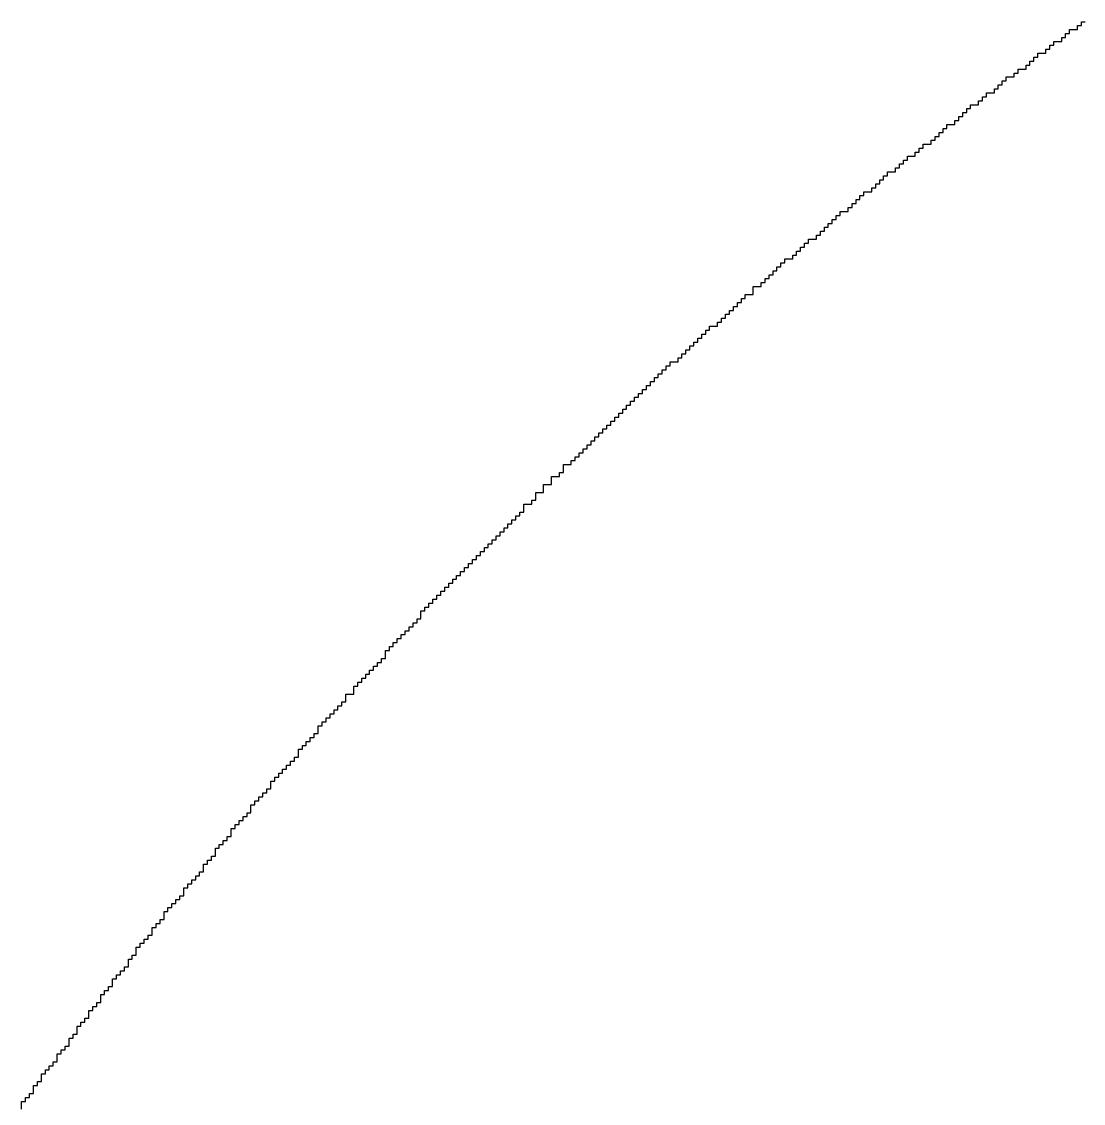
# Model space of a CAD drawing. Header units: millimetres. Extents: x -3.3 to 49.3, y -30.5 to 0.
# Drawn here: x 38.549 to 39.533, y -20.514 to -19.512 of the extents above; entities that cross this region are included whole.
import ezdxf

# ---------------------------------------------------------------- set-up
doc = ezdxf.new("R2010")
doc.units = ezdxf.units.MM
doc.layers.add('TopOverlay', color=2, linetype='Continuous')

msp = doc.modelspace()

# ---------------------------------------------------------------- linework, layer by layer
at = {"layer": 'TopOverlay'}
for p, q in [((39.5308, -19.5161), (39.5308, -19.5125)), ((39.5308, -19.5125), (39.5344, -19.5125)), ((39.5161, -19.5271), (39.5161, -19.5234)), ((39.5161, -19.5234), (39.5198, -19.5234)), ((39.5198, -19.5234), (39.5198, -19.5198)), ((39.5198, -19.5198), (39.5271, -19.5198)), ((39.5271, -19.5198), (39.5271, -19.5161)), ((39.5271, -19.5161), (39.5308, -19.5161)), ((39.5015, -19.5381), (39.5015, -19.5344)), ((39.5015, -19.5344), (39.5051, -19.5344)), ((39.5051, -19.5344), (39.5051, -19.5308)), ((39.5051, -19.5308), (39.5125, -19.5308)), ((39.5125, -19.5308), (39.5125, -19.5271)), ((39.5125, -19.5271), (39.5161, -19.5271)), ((39.4868, -19.5491), (39.4868, -19.5454)), ((39.4868, -19.5454), (39.4905, -19.5454)), ((39.4905, -19.5454), (39.4905, -19.5418)), ((39.4905, -19.5418), (39.4978, -19.5418)), ((39.4978, -19.5418), (39.4978, -19.5381)), ((39.4978, -19.5381), (39.5015, -19.5381)), ((39.4795, -19.5564), (39.4795, -19.5527)), ((39.4795, -19.5527), (39.4831, -19.5527)), ((39.4831, -19.5527), (39.4831, -19.5491)), ((39.4831, -19.5491), (39.4868, -19.5491)), ((39.4612, -19.5674), (39.4612, -19.5637)), ((39.4612, -19.5637), (39.4685, -19.5637)), ((39.4685, -19.5637), (39.4685, -19.5601)), ((39.4685, -19.5601), (39.4722, -19.5601)), ((39.4722, -19.5601), (39.4722, -19.5564)), ((39.4722, -19.5564), (39.4795, -19.5564)), ((39.4502, -19.5784), (39.4502, -19.5747)), ((39.4502, -19.5747), (39.4538, -19.5747)), ((39.4538, -19.5747), (39.4538, -19.5711)), ((39.4538, -19.5711), (39.4575, -19.5711)), ((39.4575, -19.5711), (39.4575, -19.5674)), ((39.4575, -19.5674), (39.4612, -19.5674)), ((39.4355, -19.5894), (39.4355, -19.5857)), ((39.4355, -19.5857), (39.4392, -19.5857)), ((39.4392, -19.5857), (39.4392, -19.5821)), ((39.4392, -19.5821), (39.4429, -19.5821)), ((39.4429, -19.5821), (39.4429, -19.5784)), ((39.4429, -19.5784), (39.4502, -19.5784)), ((39.4245, -19.5967), (39.4245, -19.593)), ((39.4245, -19.593), (39.4282, -19.593)), ((39.4282, -19.593), (39.4282, -19.5894)), ((39.4282, -19.5894), (39.4355, -19.5894)), ((39.4136, -19.6077), (39.4136, -19.604)), ((39.4136, -19.604), (39.4172, -19.604)), ((39.4172, -19.604), (39.4172, -19.6004)), ((39.4172, -19.6004), (39.4209, -19.6004)), ((39.4209, -19.6004), (39.4209, -19.5967)), ((39.4209, -19.5967), (39.4245, -19.5967)), ((39.3989, -19.6187), (39.3989, -19.615)), ((39.3989, -19.615), (39.4026, -19.615)), ((39.4026, -19.615), (39.4026, -19.6114)), ((39.4026, -19.6114), (39.4062, -19.6114)), ((39.4062, -19.6114), (39.4062, -19.6077)), ((39.4062, -19.6077), (39.4136, -19.6077)), ((39.3916, -19.626), (39.3916, -19.6223)), ((39.3916, -19.6223), (39.3952, -19.6223)), ((39.3952, -19.6223), (39.3952, -19.6187)), ((39.3952, -19.6187), (39.3989, -19.6187)), ((39.3769, -19.637), (39.3769, -19.6333)), ((39.3769, -19.6333), (39.3806, -19.6333)), ((39.3806, -19.6333), (39.3806, -19.6297)), ((39.3806, -19.6297), (39.3842, -19.6297)), ((39.3842, -19.6297), (39.3842, -19.626)), ((39.3842, -19.626), (39.3916, -19.626)), ((39.3623, -19.648), (39.3623, -19.6443)), ((39.3623, -19.6443), (39.3659, -19.6443)), ((39.3659, -19.6443), (39.3659, -19.6407)), ((39.3659, -19.6407), (39.3696, -19.6407)), ((39.3696, -19.6407), (39.3696, -19.637)), ((39.3696, -19.637), (39.3769, -19.637)), ((39.3476, -19.659), (39.3476, -19.6553)), ((39.3476, -19.6553), (39.3513, -19.6553)), ((39.3513, -19.6553), (39.3513, -19.6516)), ((39.3513, -19.6516), (39.3586, -19.6516)), ((39.3586, -19.6516), (39.3586, -19.648)), ((39.3586, -19.648), (39.3623, -19.648)), ((39.3403, -19.6663), (39.3403, -19.6626)), ((39.3403, -19.6626), (39.344, -19.6626)), ((39.344, -19.6626), (39.344, -19.659)), ((39.344, -19.659), (39.3476, -19.659)), ((39.3256, -19.6773), (39.3256, -19.6736)), ((39.3256, -19.6736), (39.3293, -19.6736)), ((39.3293, -19.6736), (39.3293, -19.67)), ((39.3293, -19.67), (39.3366, -19.67)), ((39.3366, -19.67), (39.3366, -19.6663)), ((39.3366, -19.6663), (39.3403, -19.6663)), ((39.3147, -19.6883), (39.3147, -19.6846)), ((39.3147, -19.6846), (39.3183, -19.6846)), ((39.3183, -19.6846), (39.3183, -19.681)), ((39.3183, -19.681), (39.322, -19.681)), ((39.322, -19.681), (39.322, -19.6773)), ((39.322, -19.6773), (39.3256, -19.6773)), ((39.3, -19.6993), (39.3, -19.6956)), ((39.3, -19.6956), (39.3037, -19.6956)), ((39.3037, -19.6956), (39.3037, -19.6919)), ((39.3037, -19.6919), (39.3073, -19.6919)), ((39.3073, -19.6919), (39.3073, -19.6883)), ((39.3073, -19.6883), (39.3147, -19.6883)), ((39.2927, -19.7066), (39.2927, -19.7029)), ((39.2927, -19.7029), (39.2963, -19.7029)), ((39.2963, -19.7029), (39.2963, -19.6993)), ((39.2963, -19.6993), (39.3, -19.6993)), ((39.278, -19.7176), (39.278, -19.7139)), ((39.278, -19.7139), (39.2853, -19.7139)), ((39.2853, -19.7139), (39.2853, -19.7103)), ((39.2853, -19.7103), (39.289, -19.7103)), ((39.289, -19.7103), (39.289, -19.7066)), ((39.289, -19.7066), (39.2927, -19.7066)), ((39.267, -19.7286), (39.267, -19.7249)), ((39.267, -19.7249), (39.2707, -19.7249)), ((39.2707, -19.7249), (39.2707, -19.7212)), ((39.2707, -19.7212), (39.2744, -19.7212)), ((39.2744, -19.7212), (39.2744, -19.7176)), ((39.2744, -19.7176), (39.278, -19.7176)), ((39.2524, -19.7396), (39.2524, -19.7359)), ((39.2524, -19.7359), (39.256, -19.7359)), ((39.256, -19.7359), (39.256, -19.7322)), ((39.256, -19.7322), (39.2634, -19.7322)), ((39.2634, -19.7322), (39.2634, -19.7286)), ((39.2634, -19.7286), (39.267, -19.7286)), ((39.2451, -19.7469), (39.2451, -19.7432)), ((39.2451, -19.7432), (39.2487, -19.7432)), ((39.2487, -19.7432), (39.2487, -19.7396)), ((39.2487, -19.7396), (39.2524, -19.7396)), ((39.2341, -19.7579), (39.2341, -19.7542)), ((39.2341, -19.7542), (39.2377, -19.7542)), ((39.2377, -19.7542), (39.2377, -19.7505)), ((39.2377, -19.7505), (39.2414, -19.7505)), ((39.2414, -19.7505), (39.2414, -19.7469)), ((39.2414, -19.7469), (39.2451, -19.7469)), ((39.2194, -19.7689), (39.2194, -19.7652)), ((39.2194, -19.7652), (39.2267, -19.7652)), ((39.2267, -19.7652), (39.2267, -19.7579)), ((39.2267, -19.7579), (39.2341, -19.7579)), ((39.2121, -19.7762), (39.2121, -19.7725)), ((39.2121, -19.7725), (39.2158, -19.7725)), ((39.2158, -19.7725), (39.2158, -19.7689)), ((39.2158, -19.7689), (39.2194, -19.7689)), ((39.2011, -19.7872), (39.2011, -19.7835)), ((39.2011, -19.7835), (39.2048, -19.7835)), ((39.2048, -19.7835), (39.2048, -19.7799)), ((39.2048, -19.7799), (39.2084, -19.7799)), ((39.2084, -19.7799), (39.2084, -19.7762)), ((39.2084, -19.7762), (39.2121, -19.7762)), ((39.1864, -19.7982), (39.1864, -19.7945)), ((39.1864, -19.7945), (39.1938, -19.7945)), ((39.1938, -19.7945), (39.1938, -19.7908)), ((39.1938, -19.7908), (39.1974, -19.7908)), ((39.1974, -19.7908), (39.1974, -19.7872)), ((39.1974, -19.7872), (39.2011, -19.7872)), ((39.1755, -19.8092), (39.1755, -19.8055)), ((39.1755, -19.8055), (39.1791, -19.8055)), ((39.1791, -19.8055), (39.1791, -19.8018)), ((39.1791, -19.8018), (39.1828, -19.8018)), ((39.1828, -19.8018), (39.1828, -19.7982)), ((39.1828, -19.7982), (39.1864, -19.7982)), ((39.1681, -19.8165), (39.1681, -19.8128)), ((39.1681, -19.8128), (39.1718, -19.8128)), ((39.1718, -19.8128), (39.1718, -19.8092)), ((39.1718, -19.8092), (39.1755, -19.8092)), ((39.1571, -19.8275), (39.1571, -19.8238)), ((39.1571, -19.8238), (39.1608, -19.8238)), ((39.1608, -19.8238), (39.1608, -19.8201)), ((39.1608, -19.8201), (39.1645, -19.8201)), ((39.1645, -19.8201), (39.1645, -19.8165)), ((39.1645, -19.8165), (39.1681, -19.8165)), ((39.1425, -19.8385), (39.1425, -19.8348)), ((39.1425, -19.8348), (39.1462, -19.8348)), ((39.1462, -19.8348), (39.1462, -19.8311)), ((39.1462, -19.8311), (39.1498, -19.8311)), ((39.1498, -19.8311), (39.1498, -19.8275)), ((39.1498, -19.8275), (39.1571, -19.8275)), ((39.1315, -19.8495), (39.1315, -19.8458)), ((39.1315, -19.8458), (39.1352, -19.8458)), ((39.1352, -19.8458), (39.1352, -19.8421)), ((39.1352, -19.8421), (39.1388, -19.8421)), ((39.1388, -19.8421), (39.1388, -19.8385)), ((39.1388, -19.8385), (39.1425, -19.8385)), ((39.1242, -19.8568), (39.1242, -19.8531)), ((39.1242, -19.8531), (39.1278, -19.8531)), ((39.1278, -19.8531), (39.1278, -19.8495)), ((39.1278, -19.8495), (39.1315, -19.8495)), ((39.1132, -19.8678), (39.1132, -19.8641)), ((39.1132, -19.8641), (39.1169, -19.8641)), ((39.1169, -19.8641), (39.1169, -19.8604)), ((39.1169, -19.8604), (39.1205, -19.8604)), ((39.1205, -19.8604), (39.1205, -19.8568)), ((39.1205, -19.8568), (39.1242, -19.8568)), ((39.1022, -19.8788), (39.1022, -19.8751)), ((39.1022, -19.8751), (39.1059, -19.8751)), ((39.1059, -19.8751), (39.1059, -19.8714)), ((39.1059, -19.8714), (39.1095, -19.8714)), ((39.1095, -19.8714), (39.1095, -19.8678)), ((39.1095, -19.8678), (39.1132, -19.8678)), ((39.0912, -19.8897), (39.0912, -19.8861)), ((39.0912, -19.8861), (39.0949, -19.8861)), ((39.0949, -19.8861), (39.0949, -19.8824)), ((39.0949, -19.8824), (39.0985, -19.8824)), ((39.0985, -19.8824), (39.0985, -19.8788)), ((39.0985, -19.8788), (39.1022, -19.8788)), ((39.0839, -19.8971), (39.0839, -19.8934)), ((39.0839, -19.8934), (39.0875, -19.8934)), ((39.0875, -19.8934), (39.0875, -19.8897)), ((39.0875, -19.8897), (39.0912, -19.8897)), ((39.0729, -19.9081), (39.0729, -19.9044)), ((39.0729, -19.9044), (39.0766, -19.9044)), ((39.0766, -19.9044), (39.0766, -19.9007)), ((39.0766, -19.9007), (39.0802, -19.9007)), ((39.0802, -19.9007), (39.0802, -19.8971)), ((39.0802, -19.8971), (39.0839, -19.8971)), ((39.0619, -19.919), (39.0619, -19.9154)), ((39.0619, -19.9154), (39.0656, -19.9154)), ((39.0656, -19.9154), (39.0656, -19.9117)), ((39.0656, -19.9117), (39.0692, -19.9117)), ((39.0692, -19.9117), (39.0692, -19.9081)), ((39.0692, -19.9081), (39.0729, -19.9081)), ((39.0509, -19.93), (39.0509, -19.9227)), ((39.0509, -19.9227), (39.0582, -19.9227)), ((39.0582, -19.9227), (39.0582, -19.919)), ((39.0582, -19.919), (39.0619, -19.919)), ((39.0399, -19.941), (39.0399, -19.9337)), ((39.0399, -19.9337), (39.0473, -19.9337)), ((39.0473, -19.9337), (39.0473, -19.93)), ((39.0473, -19.93), (39.0509, -19.93)), ((39.0326, -19.9484), (39.0326, -19.941)), ((39.0326, -19.941), (39.0399, -19.941)), ((39.0216, -19.9593), (39.0216, -19.9557)), ((39.0216, -19.9557), (39.0253, -19.9557)), ((39.0253, -19.9557), (39.0253, -19.9484)), ((39.0253, -19.9484), (39.0326, -19.9484)), ((39.0143, -19.9667), (39.0143, -19.9593)), ((39.0143, -19.9593), (39.0216, -19.9593)), ((39.0033, -19.9777), (39.0033, -19.974)), ((39.0033, -19.974), (39.007, -19.974)), ((39.007, -19.974), (39.007, -19.9703)), ((39.007, -19.9703), (39.0106, -19.9703)), ((39.0106, -19.9703), (39.0106, -19.9667)), ((39.0106, -19.9667), (39.0143, -19.9667)), ((38.9923, -19.9886), (38.9923, -19.985)), ((38.9923, -19.985), (38.996, -19.985)), ((38.996, -19.985), (38.996, -19.9813)), ((38.996, -19.9813), (38.9996, -19.9813)), ((38.9996, -19.9813), (38.9996, -19.9777)), ((38.9996, -19.9777), (39.0033, -19.9777)), ((38.9813, -19.9996), (38.9813, -19.996)), ((38.9813, -19.996), (38.985, -19.996)), ((38.985, -19.996), (38.985, -19.9923)), ((38.985, -19.9923), (38.9886, -19.9923)), ((38.9886, -19.9923), (38.9886, -19.9886)), ((38.9886, -19.9886), (38.9923, -19.9886)), ((38.974, -20.007), (38.974, -20.0033)), ((38.974, -20.0033), (38.9777, -20.0033)), ((38.9777, -20.0033), (38.9777, -19.9996)), ((38.9777, -19.9996), (38.9813, -19.9996)), ((38.963, -20.0179), (38.963, -20.0143)), ((38.963, -20.0143), (38.9667, -20.0143)), ((38.9667, -20.0143), (38.9667, -20.0106)), ((38.9667, -20.0106), (38.9703, -20.0106)), ((38.9703, -20.0106), (38.9703, -20.007)), ((38.9703, -20.007), (38.974, -20.007)), ((38.952, -20.0289), (38.952, -20.0253)), ((38.952, -20.0253), (38.9557, -20.0253)), ((38.9557, -20.0253), (38.9557, -20.0216)), ((38.9557, -20.0216), (38.9593, -20.0216)), ((38.9593, -20.0216), (38.9593, -20.0179)), ((38.9593, -20.0179), (38.963, -20.0179)), ((38.941, -20.0399), (38.941, -20.0363)), ((38.941, -20.0363), (38.9447, -20.0363)), ((38.9447, -20.0363), (38.9447, -20.0326)), ((38.9447, -20.0326), (38.9484, -20.0326)), ((38.9484, -20.0326), (38.9484, -20.0289)), ((38.9484, -20.0289), (38.952, -20.0289)), ((38.9337, -20.0473), (38.9337, -20.0436)), ((38.9337, -20.0436), (38.9374, -20.0436)), ((38.9374, -20.0436), (38.9374, -20.0399)), ((38.9374, -20.0399), (38.941, -20.0399)), ((38.9227, -20.0582), (38.9227, -20.0546)), ((38.9227, -20.0546), (38.9264, -20.0546)), ((38.9264, -20.0546), (38.9264, -20.0509)), ((38.9264, -20.0509), (38.93, -20.0509)), ((38.93, -20.0509), (38.93, -20.0473)), ((38.93, -20.0473), (38.9337, -20.0473)), ((38.9154, -20.0692), (38.9154, -20.0656)), ((38.9154, -20.0656), (38.919, -20.0656)), ((38.919, -20.0656), (38.919, -20.0582)), ((38.919, -20.0582), (38.9227, -20.0582)), ((38.9044, -20.0802), (38.9044, -20.0766)), ((38.9044, -20.0766), (38.9081, -20.0766)), ((38.9081, -20.0766), (38.9081, -20.0729)), ((38.9081, -20.0729), (38.9117, -20.0729)), ((38.9117, -20.0729), (38.9117, -20.0692)), ((38.9117, -20.0692), (38.9154, -20.0692)), ((38.8971, -20.0875), (38.8971, -20.0839)), ((38.8971, -20.0839), (38.9007, -20.0839)), ((38.9007, -20.0839), (38.9007, -20.0802)), ((38.9007, -20.0802), (38.9044, -20.0802)), ((38.8861, -20.1022), (38.8861, -20.0949)), ((38.8861, -20.0949), (38.8897, -20.0949)), ((38.8897, -20.0949), (38.8897, -20.0912)), ((38.8897, -20.0912), (38.8934, -20.0912)), ((38.8934, -20.0912), (38.8934, -20.0875)), ((38.8934, -20.0875), (38.8971, -20.0875)), ((38.8788, -20.1095), (38.8788, -20.1059)), ((38.8788, -20.1059), (38.8824, -20.1059)), ((38.8824, -20.1059), (38.8824, -20.1022)), ((38.8824, -20.1022), (38.8861, -20.1022)), ((38.8714, -20.1169), (38.8714, -20.1132)), ((38.8714, -20.1132), (38.8751, -20.1132)), ((38.8751, -20.1132), (38.8751, -20.1095)), ((38.8751, -20.1095), (38.8788, -20.1095)), ((38.8604, -20.1278), (38.8604, -20.1242)), ((38.8604, -20.1242), (38.8641, -20.1242)), ((38.8641, -20.1242), (38.8641, -20.1205)), ((38.8641, -20.1205), (38.8678, -20.1205)), ((38.8678, -20.1205), (38.8678, -20.1169)), ((38.8678, -20.1169), (38.8714, -20.1169)), ((38.8494, -20.1425), (38.8494, -20.1352)), ((38.8494, -20.1352), (38.8568, -20.1352)), ((38.8568, -20.1352), (38.8568, -20.1278)), ((38.8568, -20.1278), (38.8604, -20.1278)), ((38.8421, -20.1498), (38.8421, -20.1462)), ((38.8421, -20.1462), (38.8458, -20.1462)), ((38.8458, -20.1462), (38.8458, -20.1425)), ((38.8458, -20.1425), (38.8494, -20.1425)), ((38.8348, -20.1571), (38.8348, -20.1535)), ((38.8348, -20.1535), (38.8385, -20.1535)), ((38.8385, -20.1535), (38.8385, -20.1498)), ((38.8385, -20.1498), (38.8421, -20.1498)), ((38.8238, -20.1718), (38.8238, -20.1645)), ((38.8238, -20.1645), (38.8275, -20.1645)), ((38.8275, -20.1645), (38.8275, -20.1608)), ((38.8275, -20.1608), (38.8311, -20.1608)), ((38.8311, -20.1608), (38.8311, -20.1571)), ((38.8311, -20.1571), (38.8348, -20.1571)), ((38.8165, -20.1791), (38.8165, -20.1755)), ((38.8165, -20.1755), (38.8201, -20.1755)), ((38.8201, -20.1755), (38.8201, -20.1718)), ((38.8201, -20.1718), (38.8238, -20.1718)), ((38.8055, -20.1938), (38.8055, -20.1864)), ((38.8055, -20.1864), (38.8092, -20.1864)), ((38.8092, -20.1864), (38.8092, -20.1828)), ((38.8092, -20.1828), (38.8128, -20.1828)), ((38.8128, -20.1828), (38.8128, -20.1791)), ((38.8128, -20.1791), (38.8165, -20.1791)), ((38.8018, -20.1974), (38.8018, -20.1938)), ((38.8018, -20.1938), (38.8055, -20.1938)), ((38.7908, -20.2084), (38.7908, -20.2048)), ((38.7908, -20.2048), (38.7945, -20.2048)), ((38.7945, -20.2048), (38.7945, -20.2011)), ((38.7945, -20.2011), (38.7982, -20.2011)), ((38.7982, -20.2011), (38.7982, -20.1974)), ((38.7982, -20.1974), (38.8018, -20.1974)), ((38.7799, -20.2231), (38.7799, -20.2158)), ((38.7799, -20.2158), (38.7835, -20.2158)), ((38.7835, -20.2158), (38.7835, -20.2121)), ((38.7835, -20.2121), (38.7872, -20.2121)), ((38.7872, -20.2121), (38.7872, -20.2084)), ((38.7872, -20.2084), (38.7908, -20.2084)), ((38.7725, -20.2304), (38.7725, -20.2267)), ((38.7725, -20.2267), (38.7762, -20.2267)), ((38.7762, -20.2267), (38.7762, -20.2231)), ((38.7762, -20.2231), (38.7799, -20.2231)), ((38.7652, -20.2377), (38.7652, -20.2341)), ((38.7652, -20.2341), (38.7689, -20.2341)), ((38.7689, -20.2341), (38.7689, -20.2304)), ((38.7689, -20.2304), (38.7725, -20.2304)), ((38.7579, -20.2487), (38.7579, -20.2451)), ((38.7579, -20.2451), (38.7615, -20.2451)), ((38.7615, -20.2451), (38.7615, -20.2377)), ((38.7615, -20.2377), (38.7652, -20.2377)), ((38.7469, -20.2597), (38.7469, -20.256)), ((38.7469, -20.256), (38.7505, -20.256)), ((38.7505, -20.256), (38.7505, -20.2524)), ((38.7505, -20.2524), (38.7542, -20.2524)), ((38.7542, -20.2524), (38.7542, -20.2487)), ((38.7542, -20.2487), (38.7579, -20.2487)), ((38.7396, -20.2707), (38.7396, -20.267)), ((38.7396, -20.267), (38.7432, -20.267)), ((38.7432, -20.267), (38.7432, -20.2597)), ((38.7432, -20.2597), (38.7469, -20.2597)), ((38.7322, -20.278), (38.7322, -20.2744)), ((38.7322, -20.2744), (38.7359, -20.2744)), ((38.7359, -20.2744), (38.7359, -20.2707)), ((38.7359, -20.2707), (38.7396, -20.2707)), ((38.7249, -20.289), (38.7249, -20.2853)), ((38.7249, -20.2853), (38.7286, -20.2853)), ((38.7286, -20.2853), (38.7286, -20.278)), ((38.7286, -20.278), (38.7322, -20.278)), ((38.7176, -20.3), (38.7176, -20.2927)), ((38.7176, -20.2927), (38.7212, -20.2927)), ((38.7212, -20.2927), (38.7212, -20.289)), ((38.7212, -20.289), (38.7249, -20.289)), ((38.7103, -20.3073), (38.7103, -20.3037)), ((38.7103, -20.3037), (38.7139, -20.3037)), ((38.7139, -20.3037), (38.7139, -20.3)), ((38.7139, -20.3), (38.7176, -20.3)), ((38.6993, -20.322), (38.6993, -20.3147)), ((38.6993, -20.3147), (38.7029, -20.3147)), ((38.7029, -20.3147), (38.7029, -20.311)), ((38.7029, -20.311), (38.7066, -20.311)), ((38.7066, -20.311), (38.7066, -20.3073)), ((38.7066, -20.3073), (38.7103, -20.3073)), ((38.6919, -20.3293), (38.6919, -20.3256)), ((38.6919, -20.3256), (38.6956, -20.3256)), ((38.6956, -20.3256), (38.6956, -20.322)), ((38.6956, -20.322), (38.6993, -20.322)), ((38.681, -20.344), (38.681, -20.3366)), ((38.681, -20.3366), (38.6846, -20.3366)), ((38.6846, -20.3366), (38.6846, -20.333)), ((38.6846, -20.333), (38.6883, -20.333)), ((38.6883, -20.333), (38.6883, -20.3293)), ((38.6883, -20.3293), (38.6919, -20.3293)), ((38.6773, -20.3476), (38.6773, -20.344)), ((38.6773, -20.344), (38.681, -20.344)), ((38.67, -20.3586), (38.67, -20.3513)), ((38.67, -20.3513), (38.6736, -20.3513)), ((38.6736, -20.3513), (38.6736, -20.3476)), ((38.6736, -20.3476), (38.6773, -20.3476)), ((38.659, -20.3696), (38.659, -20.3659)), ((38.659, -20.3659), (38.6626, -20.3659)), ((38.6626, -20.3659), (38.6626, -20.3623)), ((38.6626, -20.3623), (38.6663, -20.3623)), ((38.6663, -20.3623), (38.6663, -20.3586)), ((38.6663, -20.3586), (38.67, -20.3586)), ((38.6516, -20.3806), (38.6516, -20.3769)), ((38.6516, -20.3769), (38.6553, -20.3769)), ((38.6553, -20.3769), (38.6553, -20.3696)), ((38.6553, -20.3696), (38.659, -20.3696)), ((38.648, -20.3879), (38.648, -20.3806)), ((38.648, -20.3806), (38.6516, -20.3806)), ((38.637, -20.3989), (38.637, -20.3952)), ((38.637, -20.3952), (38.6407, -20.3952)), ((38.6407, -20.3952), (38.6407, -20.3916)), ((38.6407, -20.3916), (38.6443, -20.3916)), ((38.6443, -20.3916), (38.6443, -20.3879)), ((38.6443, -20.3879), (38.648, -20.3879)), ((38.6297, -20.4099), (38.6297, -20.4062)), ((38.6297, -20.4062), (38.6333, -20.4062)), ((38.6333, -20.4062), (38.6333, -20.3989)), ((38.6333, -20.3989), (38.637, -20.3989)), ((38.6223, -20.4209), (38.6223, -20.4136)), ((38.6223, -20.4136), (38.626, -20.4136)), ((38.626, -20.4136), (38.626, -20.4099)), ((38.626, -20.4099), (38.6297, -20.4099)), ((38.615, -20.4282), (38.615, -20.4245)), ((38.615, -20.4245), (38.6187, -20.4245)), ((38.6187, -20.4245), (38.6187, -20.4209)), ((38.6187, -20.4209), (38.6223, -20.4209)), ((38.6077, -20.4392), (38.6077, -20.4355)), ((38.6077, -20.4355), (38.6114, -20.4355)), ((38.6114, -20.4355), (38.6114, -20.4282)), ((38.6114, -20.4282), (38.615, -20.4282)), ((38.6004, -20.4502), (38.6004, -20.4429)), ((38.6004, -20.4429), (38.604, -20.4429)), ((38.604, -20.4429), (38.604, -20.4392)), ((38.604, -20.4392), (38.6077, -20.4392)), ((38.593, -20.4612), (38.593, -20.4538)), ((38.593, -20.4538), (38.5967, -20.4538)), ((38.5967, -20.4538), (38.5967, -20.4502)), ((38.5967, -20.4502), (38.6004, -20.4502)), ((38.5857, -20.4685), (38.5857, -20.4648)), ((38.5857, -20.4648), (38.5894, -20.4648)), ((38.5894, -20.4648), (38.5894, -20.4612)), ((38.5894, -20.4612), (38.593, -20.4612)), ((38.5784, -20.4795), (38.5784, -20.4758)), ((38.5784, -20.4758), (38.5821, -20.4758)), ((38.5821, -20.4758), (38.5821, -20.4685)), ((38.5821, -20.4685), (38.5857, -20.4685)), ((38.5674, -20.4941), (38.5674, -20.4868)), ((38.5674, -20.4868), (38.5711, -20.4868)), ((38.5711, -20.4868), (38.5711, -20.4832)), ((38.5711, -20.4832), (38.5747, -20.4832)), ((38.5747, -20.4832), (38.5747, -20.4795)), ((38.5747, -20.4795), (38.5784, -20.4795)), ((38.5637, -20.4978), (38.5637, -20.4941)), ((38.5637, -20.4941), (38.5674, -20.4941)), ((38.5564, -20.5088), (38.5564, -20.5051)), ((38.5564, -20.5051), (38.5601, -20.5051)), ((38.5601, -20.5051), (38.5601, -20.4978)), ((38.5601, -20.4978), (38.5637, -20.4978)), ((38.5491, -20.5198), (38.5491, -20.5125)), ((38.5491, -20.5125), (38.5527, -20.5125)), ((38.5527, -20.5125), (38.5527, -20.5088)), ((38.5527, -20.5088), (38.5564, -20.5088))]:
    msp.add_line(p, q, dxfattribs=at)

doc.saveas('drawing.dxf')
